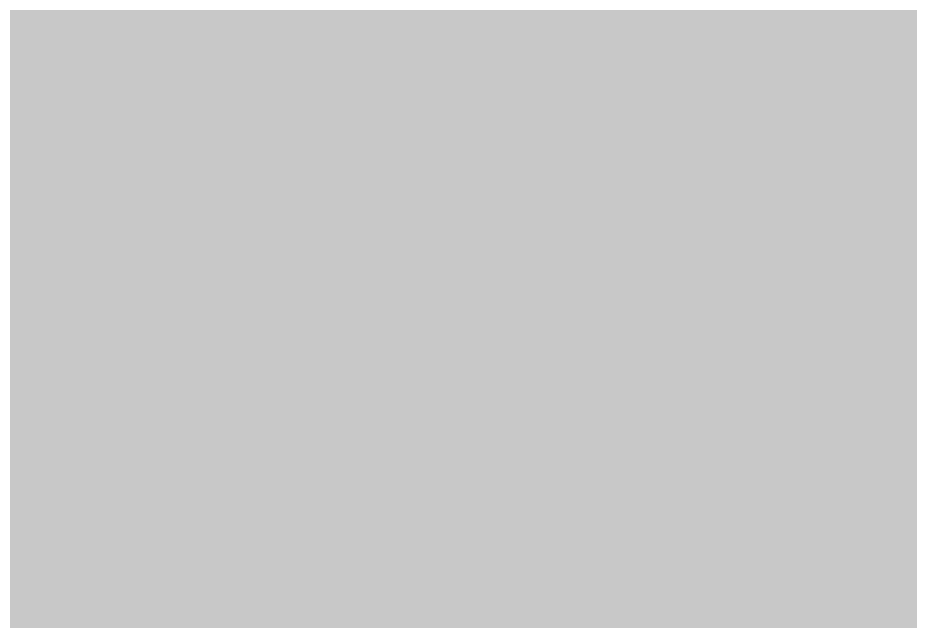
# Model space of a CAD drawing. Header units: inches. Extents: x -3 to 191, y -18 to 93.
# Drawn here: x 118.8147 to 119.0539, y 44.801 to 44.9626 of the extents above; entities that cross this region are included whole.
import ezdxf

# ---------------------------------------------------------------- set-up
doc = ezdxf.new("R2010")
doc.units = ezdxf.units.IN
for name, color, linetype in [('Bottom Layer', 5, 'Continuous'), ('GND 1', 90, 'Continuous'), ('GND 2', 156, 'Continuous'), ('Mechanical 13', 56, 'Continuous'), ('PWR', 16, 'Continuous'), ('Signal L4', 76, 'Continuous'), ('Top Layer', 1, 'Continuous'), ('Top Paste', 8, 'Continuous'), ('Top Solder', 216, 'Continuous')]:
    doc.layers.add(name, color=color, linetype=linetype)
doc.styles.add('Arial', font='', dxfattribs={"height": 0.2})
doc.styles.get('Arial').set_extended_font_data('Arial')

# ---------------------------------------------------------------- blocks, each defined once
blk = doc.blocks.new('CAP_0805_400')
at = {"layer": 'Top Layer'}
h = blk.add_hatch(color=1, dxfattribs=at)
edge = h.paths.add_edge_path()
edge.add_arc((-1.668, 0.675), 0.175, 90, 180)
edge.add_line((-1.843, 0.675), (-1.843, -0.675))
edge.add_arc((-1.668, -0.675), 0.175, 180, 270)
edge.add_line((-1.668, -0.85), (-0.618, -0.85))
edge.add_arc((-0.618, -0.675), 0.175, 270, 360)
edge.add_line((-0.443, -0.675), (-0.443, 0.675))
edge.add_arc((-0.618, 0.675), 0.175, 0, 90)
edge.add_line((-0.618, 0.85), (-1.668, 0.85))
at = {"layer": 'Top Paste'}
h = blk.add_hatch(color=8, dxfattribs=at)
edge = h.paths.add_edge_path()
edge.add_arc((-1.668, 0.675), 0.175, 90, 180)
edge.add_line((-1.843, 0.675), (-1.843, -0.675))
edge.add_arc((-1.668, -0.675), 0.175, 180, 270)
edge.add_line((-1.668, -0.85), (-0.618, -0.85))
edge.add_arc((-0.618, -0.675), 0.175, 270, 360)
edge.add_line((-0.443, -0.675), (-0.443, 0.675))
edge.add_arc((-0.618, 0.675), 0.175, 0, 90)
edge.add_line((-0.618, 0.85), (-1.668, 0.85))
at = {"layer": 'Top Solder'}
h = blk.add_hatch(color=216, dxfattribs=at)
edge = h.paths.add_edge_path()
edge.add_arc((-1.668, 0.675), 0.2766, 90, 180)
edge.add_line((-1.9446, 0.675), (-1.9446, -0.675))
edge.add_arc((-1.668, -0.675), 0.2766, 180, 270)
edge.add_line((-1.668, -0.9516), (-0.618, -0.9516))
edge.add_arc((-0.618, -0.675), 0.2766, 270, 360)
edge.add_line((-0.3414, -0.675), (-0.3414, 0.675))
edge.add_arc((-0.618, 0.675), 0.2766, 0, 90)
edge.add_line((-0.618, 0.9516), (-1.668, 0.9516))
at = {"layer": 'Mechanical 13', "style": 'Arial'}
blk.add_text('C128', height=1.000001, dxfattribs=at).set_placement((-1.74943, -0.49984))

msp = doc.modelspace()

# ---------------------------------------------------------------- hatches: boundary and pattern name
at = {"layer": 'Bottom Layer'}
h = msp.add_hatch(color=5, dxfattribs=at)
edge = h.paths.add_edge_path()
edge.add_arc((118.75, 44.643), 0.3, 0, 360)
at = {"layer": 'GND 1'}
h = msp.add_hatch(color=90, dxfattribs=at)
edge = h.paths.add_edge_path()
edge.add_arc((118.75, 44.643), 0.3, 0, 360)
at = {"layer": 'GND 2'}
h = msp.add_hatch(color=156, dxfattribs=at)
edge = h.paths.add_edge_path()
edge.add_arc((118.75, 44.643), 0.3, 0, 360)
at = {"layer": 'PWR'}
h = msp.add_hatch(color=16, dxfattribs=at)
edge = h.paths.add_edge_path()
edge.add_arc((118.75, 44.643), 0.3, 0, 360)
at = {"layer": 'Signal L4'}
h = msp.add_hatch(color=76, dxfattribs=at)
edge = h.paths.add_edge_path()
edge.add_arc((118.75, 44.643), 0.3, 0, 360)
at = {"layer": 'Top Layer'}
h = msp.add_hatch(color=1, dxfattribs=at)
edge = h.paths.add_edge_path()
edge.add_arc((118.75, 44.643), 0.3, 0, 360)

# ---------------------------------------------------------------- linework, layer by layer
for points in [[(118.75001, 44.643, 0.5, 0.5, 0), (118.75001, 45.64299, 0.5, 0.5, 0)], [(118.75, 44.643, 0.5, 0.5, 0), (118.75001, 44.643, 0.5, 0.5, 0)]]:
    msp.add_lwpolyline(points, format="xyseb", dxfattribs=at)
for points in [[(118.625, 44.643, 0.25, 0.25, 1), (118.875, 44.643, 0.25, 0.25, 1)], [(118.62501, 44.643, 0.25, 0.25, 1), (118.875, 44.643, 0.25, 0.25, 1)], [(118.62501, 44.643, 0.25, 0.25, 1), (118.875, 44.643, 0.25, 0.25, 1)]]:
    msp.add_lwpolyline(points, format="xyseb", close=True, dxfattribs=at)

# ---------------------------------------------------------------- block references
at = {"rotation": 270}
msp.add_blockref('CAP_0805_400', (118.75001, 44.5), dxfattribs=at)

doc.saveas('drawing.dxf')
